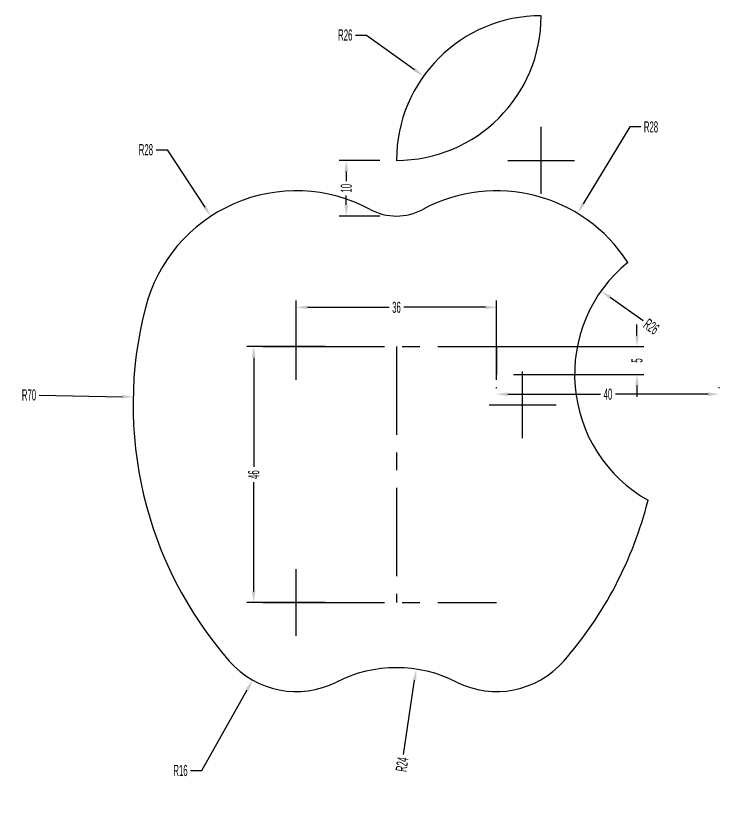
# Model space of a CAD drawing. Header units: millimetres. Extents: x 1568 to 31342, y 459 to 4403.
# Drawn here: x 7257.2 to 7383.6, y 2414.6 to 2555.8 of the extents above; entities that cross this region are included whole.
import ezdxf

# ---------------------------------------------------------------- set-up
doc = ezdxf.new("R2010")
doc.units = ezdxf.units.MM
doc.header["$LTSCALE"] = 0.5
doc.linetypes.add('CENTER', pattern=[50.8, 31.75, -6.35, 6.35, -6.35])
doc.layers.add('mid ponit', color=80, linetype='CENTER')
doc.styles.get("Standard").update_dxf_attribs({"font": 'arial.ttf', "width": 0.5})
doc.dimstyles.new('darshu', dxfattribs={"dimscale": 0, "dimtxt": 2, "dimasz": 2, "dimexe": 1.25, "dimexo": 3, "dimtad": 0, "dimtoh": 1, "dimdec": 1, "dimdsep": 46, "dimtxsty": 'Standard', "dimcen": 6, "dimclrd": 6, "dimclre": 6, "dimclrt": 6, "dimadec": 0, "dimazin": 0, "dimtfac": 1, "dimtdec": 1, "dimtofl": 0, "dimtmove": 0, "dimatfit": 3, "dimfxl": 1, "dimtfillclr": 256, "dimlwd": 25, "dimlwe": 25, "dimarcsym": 0})

# ---------------------------------------------------------------- blocks, each defined once
blk = doc.blocks.new('*D623')
at = {"color": 6, "linetype": 'Continuous', "lineweight": 25, "transparency": 16777216}
for p, q in [((7307.64, 2499.28), (7307.64, 2504.59)), ((7309.64, 2503.34), (7324.3, 2503.34)), ((7341.64, 2503.34), (7326.98, 2503.34)), ((7343.64, 2499.28), (7343.64, 2504.59))]:
    blk.add_line(p, q, dxfattribs=at)
at = {"color": 6, "transparency": 16777216}
for points in [[(7309.64, 2503.67), (7309.64, 2503.01), (7307.64, 2503.34)], [(7341.64, 2503.67), (7341.64, 2503.01), (7343.64, 2503.34)]]:
    blk.add_solid(points, dxfattribs=at)
at = {"layer": 'Defpoints', "color": 0, "transparency": 16777216}
for p in [(7343.64, 2503.34), (7307.64, 2496.28), (7343.64, 2496.28)]:
    blk.add_point(p, dxfattribs=at)
at = {"color": 6, "transparency": 16777216, "insert": (7325.64, 2503.34), "char_height": 2, "attachment_point": 5}
blk.add_mtext('36', dxfattribs=at)
blk = doc.blocks.new('*D616')
at = {"color": 6, "linetype": 'Continuous', "lineweight": 25, "transparency": 16777216}
blk.add_line((7369.96, 2500.93), (7364.03, 2505.11), dxfattribs=at)
at = {"color": 6, "transparency": 16777216}
blk.add_solid([(7364.22, 2505.39), (7363.83, 2504.84), (7362.39, 2506.27)], dxfattribs=at)
at = {"layer": 'Defpoints', "color": 0, "transparency": 16777216}
for p in [(7362.39, 2506.27), (7383.64, 2491.28)]:
    blk.add_point(p, dxfattribs=at)
at = {"color": 6, "transparency": 16777216, "insert": (7371.44, 2499.88), "char_height": 2, "attachment_point": 5, "rotation": 324.8187}
blk.add_mtext('R26', dxfattribs=at)
blk = doc.blocks.new('*D617')
at = {"color": 6, "linetype": 'Continuous', "lineweight": 25, "transparency": 16777216}
for p, q in [((7367.55, 2535.76), (7359.19, 2521.94)), ((7369.55, 2535.76), (7367.55, 2535.76))]:
    blk.add_line(p, q, dxfattribs=at)
at = {"color": 6, "lineweight": 25, "transparency": 16777216}
for p, q in [((7343.64, 2490.28), (7343.64, 2502.28)), ((7337.64, 2496.28), (7349.64, 2496.28))]:
    blk.add_line(p, q, dxfattribs=at)
at = {"color": 6, "transparency": 16777216}
blk.add_solid([(7358.9, 2522.12), (7359.47, 2521.77), (7358.15, 2520.23)], dxfattribs=at)
at = {"layer": 'Defpoints', "color": 0, "transparency": 16777216}
for p in [(7358.15, 2520.23), (7343.64, 2496.28)]:
    blk.add_point(p, dxfattribs=at)
at = {"color": 6, "transparency": 16777216, "insert": (7371.37, 2535.76), "char_height": 2, "attachment_point": 5}
blk.add_mtext('R28', dxfattribs=at)
blk = doc.blocks.new('*D618')
at = {"color": 6, "linetype": 'Continuous', "lineweight": 25, "transparency": 16777216}
for p, q in [((7318.26, 2552.27), (7320.26, 2552.27)), ((7320.26, 2552.27), (7328.89, 2546.07))]:
    blk.add_line(p, q, dxfattribs=at)
at = {"color": 6, "lineweight": 25, "transparency": 16777216}
for p, q in [((7351.64, 2523.75), (7351.64, 2535.75)), ((7345.64, 2529.75), (7357.64, 2529.75))]:
    blk.add_line(p, q, dxfattribs=at)
at = {"color": 6, "transparency": 16777216}
blk.add_solid([(7329.09, 2546.35), (7328.7, 2545.8), (7330.52, 2544.91)], dxfattribs=at)
at = {"layer": 'Defpoints', "color": 0, "transparency": 16777216}
for p in [(7330.52, 2544.91), (7351.64, 2529.75)]:
    blk.add_point(p, dxfattribs=at)
at = {"color": 6, "transparency": 16777216, "insert": (7316.44, 2552.27), "char_height": 2, "attachment_point": 5}
blk.add_mtext('R26', dxfattribs=at)
blk = doc.blocks.new('*D624')
at = {"color": 6, "linetype": 'Continuous', "lineweight": 25, "transparency": 16777216}
for p, q in [((7282.44, 2531.66), (7284.44, 2531.66)), ((7284.44, 2531.66), (7291.19, 2521.37))]:
    blk.add_line(p, q, dxfattribs=at)
at = {"color": 6, "lineweight": 25, "transparency": 16777216}
for p, q in [((7307.64, 2490.28), (7307.64, 2502.28)), ((7301.64, 2496.28), (7313.64, 2496.28))]:
    blk.add_line(p, q, dxfattribs=at)
at = {"color": 6, "transparency": 16777216}
blk.add_solid([(7291.47, 2521.55), (7290.91, 2521.19), (7292.29, 2519.7)], dxfattribs=at)
at = {"layer": 'Defpoints', "color": 0, "transparency": 16777216}
for p in [(7292.29, 2519.7), (7307.64, 2496.28)]:
    blk.add_point(p, dxfattribs=at)
at = {"color": 6, "transparency": 16777216, "insert": (7280.62, 2531.66), "char_height": 2, "attachment_point": 5}
blk.add_mtext('R28', dxfattribs=at)
blk = doc.blocks.new('*D619')
at = {"color": 6, "lineweight": 25, "transparency": 16777216}
for p, q in [((7348.31, 2479.81), (7348.31, 2491.81)), ((7342.31, 2485.81), (7354.31, 2485.81))]:
    blk.add_line(p, q, dxfattribs=at)
at = {"color": 6, "linetype": 'Continuous', "lineweight": 25, "transparency": 16777216}
blk.add_line((7261.43, 2487.58), (7276.33, 2487.28), dxfattribs=at)
at = {"color": 6, "transparency": 16777216}
blk.add_solid([(7276.34, 2487.61), (7276.32, 2486.94), (7278.33, 2487.24)], dxfattribs=at)
at = {"layer": 'Defpoints', "color": 0, "transparency": 16777216}
for p in [(7278.33, 2487.24), (7348.31, 2485.81)]:
    blk.add_point(p, dxfattribs=at)
at = {"color": 6, "transparency": 16777216, "insert": (7259.61, 2487.58), "char_height": 2, "attachment_point": 5}
blk.add_mtext('R70', dxfattribs=at)
blk = doc.blocks.new('*D620')
at = {"color": 6, "lineweight": 25, "transparency": 16777216}
for p, q in [((7307.64, 2444.28), (7307.64, 2456.28)), ((7301.64, 2450.28), (7313.64, 2450.28))]:
    blk.add_line(p, q, dxfattribs=at)
at = {"color": 6, "linetype": 'Continuous', "lineweight": 25, "transparency": 16777216}
for p, q in [((7290.65, 2420.09), (7298.82, 2434.6)), ((7288.65, 2420.09), (7290.65, 2420.09))]:
    blk.add_line(p, q, dxfattribs=at)
at = {"color": 6, "transparency": 16777216}
blk.add_solid([(7298.53, 2434.76), (7299.11, 2434.43), (7299.8, 2436.34)], dxfattribs=at)
at = {"layer": 'Defpoints', "color": 0, "transparency": 16777216}
for p in [(7307.64, 2450.28), (7299.8, 2436.34)]:
    blk.add_point(p, dxfattribs=at)
at = {"color": 6, "transparency": 16777216, "insert": (7286.83, 2420.09), "char_height": 2, "attachment_point": 5}
blk.add_mtext('R16', dxfattribs=at)
blk = doc.blocks.new('*D621')
at = {"color": 6, "linetype": 'Continuous', "lineweight": 25, "transparency": 16777216}
blk.add_line((7326.9, 2422.99), (7328.9, 2436.32), dxfattribs=at)
at = {"color": 6, "transparency": 16777216}
blk.add_solid([(7328.57, 2436.37), (7329.23, 2436.27), (7329.19, 2438.3)], dxfattribs=at)
at = {"layer": 'Defpoints', "color": 0, "transparency": 16777216}
for p in [(7329.19, 2438.3), (7325.64, 2414.56)]:
    blk.add_point(p, dxfattribs=at)
at = {"color": 6, "transparency": 16777216, "insert": (7326.63, 2421.19), "char_height": 2, "attachment_point": 5, "rotation": 81.4973}
blk.add_mtext('R24', dxfattribs=at)
blk = doc.blocks.new('*D625')
at = {"color": 6, "linetype": 'Continuous', "lineweight": 25, "transparency": 16777216}
for p, q in [((7312.83, 2496.28), (7298.74, 2496.28)), ((7299.99, 2494.28), (7299.99, 2474.65)), ((7299.99, 2452.28), (7299.99, 2471.92)), ((7312.83, 2450.28), (7298.74, 2450.28))]:
    blk.add_line(p, q, dxfattribs=at)
at = {"color": 6, "transparency": 16777216}
for points in [[(7299.65, 2494.28), (7300.32, 2494.28), (7299.99, 2496.28)], [(7299.65, 2452.28), (7300.32, 2452.28), (7299.99, 2450.28)]]:
    blk.add_solid(points, dxfattribs=at)
at = {"layer": 'Defpoints', "color": 0, "transparency": 16777216}
for p in [(7315.83, 2496.28), (7299.99, 2450.28), (7315.83, 2450.28)]:
    blk.add_point(p, dxfattribs=at)
at = {"color": 6, "transparency": 16777216, "insert": (7299.99, 2473.28), "char_height": 2, "attachment_point": 5, "rotation": 90}
blk.add_mtext('46', dxfattribs=at)
blk = doc.blocks.new('*D622')
at = {"color": 6, "linetype": 'Continuous', "lineweight": 25, "transparency": 16777216}
for p, q in [((7343.64, 2488.81), (7343.64, 2488.98)), ((7345.64, 2487.73), (7362.28, 2487.73)), ((7381.64, 2487.73), (7365, 2487.73)), ((7383.64, 2488.81), (7383.64, 2488.98))]:
    blk.add_line(p, q, dxfattribs=at)
at = {"color": 6, "transparency": 16777216}
for points in [[(7345.64, 2488.06), (7345.64, 2487.39), (7343.64, 2487.73)], [(7381.64, 2488.06), (7381.64, 2487.39), (7383.64, 2487.73)]]:
    blk.add_solid(points, dxfattribs=at)
at = {"layer": 'Defpoints', "color": 0, "transparency": 16777216}
for p in [(7383.64, 2487.73), (7343.64, 2485.81), (7383.64, 2485.81)]:
    blk.add_point(p, dxfattribs=at)
at = {"color": 6, "transparency": 16777216, "insert": (7363.64, 2487.73), "char_height": 2, "attachment_point": 5}
blk.add_mtext('40', dxfattribs=at)
blk = doc.blocks.new('*D626')
at = {"color": 6, "linetype": 'Continuous', "lineweight": 25, "transparency": 16777216}
for p, q in [((7368.85, 2498.28), (7368.85, 2500.28)), ((7346.64, 2496.28), (7370.1, 2496.28)), ((7346.64, 2491.28), (7370.1, 2491.28)), ((7368.85, 2489.28), (7368.85, 2487.28))]:
    blk.add_line(p, q, dxfattribs=at)
at = {"color": 6, "transparency": 16777216}
for points in [[(7368.52, 2498.28), (7369.18, 2498.28), (7368.85, 2496.28)], [(7368.52, 2489.28), (7369.18, 2489.28), (7368.85, 2491.28)]]:
    blk.add_solid(points, dxfattribs=at)
at = {"layer": 'Defpoints', "color": 0, "transparency": 16777216}
for p in [(7343.64, 2496.28), (7343.64, 2491.28), (7368.85, 2491.28)]:
    blk.add_point(p, dxfattribs=at)
at = {"color": 6, "transparency": 16777216, "insert": (7368.85, 2493.78), "char_height": 2, "attachment_point": 5, "rotation": 90}
blk.add_mtext('5', dxfattribs=at)
blk = doc.blocks.new('*D627')
at = {"color": 6, "linetype": 'Continuous', "lineweight": 25, "transparency": 16777216}
for p, q in [((7322.64, 2529.75), (7315.37, 2529.75)), ((7316.62, 2527.75), (7316.62, 2526.04)), ((7316.62, 2521.75), (7316.62, 2523.46)), ((7322.64, 2519.75), (7315.37, 2519.75))]:
    blk.add_line(p, q, dxfattribs=at)
at = {"color": 6, "transparency": 16777216}
for points in [[(7316.29, 2527.75), (7316.96, 2527.75), (7316.62, 2529.75)], [(7316.29, 2521.75), (7316.96, 2521.75), (7316.62, 2519.75)]]:
    blk.add_solid(points, dxfattribs=at)
at = {"layer": 'Defpoints', "color": 0, "transparency": 16777216}
for p in [(7325.64, 2529.75), (7316.62, 2519.75), (7325.64, 2519.75)]:
    blk.add_point(p, dxfattribs=at)
at = {"color": 6, "transparency": 16777216, "insert": (7316.62, 2524.75), "char_height": 2, "attachment_point": 5, "rotation": 90}
blk.add_mtext('10', dxfattribs=at)

msp = doc.modelspace()

# ---------------------------------------------------------------- linework, layer by layer
msp.add_line((7343.643, 2496.285), (7343.643, 2491.285))
for centre, radius, start, end in [((7325.643, 2555.751), 26, 270, 0), ((7351.643, 2529.751), 26, 90, 180), ((7307.643, 2496.285), 28, 61.72629, 165.55311), ((7343.643, 2496.285), 28, 32.7284, 118.27371), ((7325.643, 2529.751), 10, 241.72629, 298.27371), ((7383.643, 2491.285), 26, 129.23538, 240.49434), ((7348.315, 2485.807), 70, 165.55311, 221.13306), ((7302.971, 2485.807), 70, 318.86694, 345.8184), ((7307.643, 2450.285), 16, 221.13306, 296.74368), ((7343.643, 2450.285), 16, 243.25632, 318.86694), ((7325.643, 2414.564), 24, 63.25632, 116.74368)]:
    msp.add_arc(centre, radius, start, end)
at = {"layer": 'mid ponit'}
for p, q in [((7307.643, 2496.285), (7343.643, 2496.285)), ((7325.643, 2496.285), (7325.643, 2450.285)), ((7307.643, 2450.285), (7343.643, 2450.285))]:
    msp.add_line(p, q, dxfattribs=at)

# ---------------------------------------------------------------- dimensions: what is measured, and where the dimension line sits
for center, mpoint, picture, middle in [((7351.643, 2529.751), (7330.518, 2544.909), '*D618', (7316.44, 2552.27)), ((7343.643, 2496.285), (7358.15, 2520.234), '*D617', (7371.372, 2535.755)), ((7307.643, 2496.285), (7292.286, 2519.698), '*D624', (7280.616, 2531.663)), ((7383.643, 2491.285), (7362.392, 2506.265), '*D616', (7371.444, 2499.884)), ((7348.315, 2485.807), (7278.329, 2487.236), '*D619', (7261.426, 2487.581)), ((7307.643, 2450.285), (7299.797, 2436.34), '*D620', (7286.832, 2420.086)), ((7325.643, 2414.564), (7329.191, 2438.3), '*D621', (7326.634, 2421.192))]:
    dim = msp.add_radius_dim(center=center, mpoint=mpoint, dimstyle='darshu', override={"dimscale": 1})
    dim.commit()
    dim.dimension.update_dxf_attribs({"geometry": picture, "text_midpoint": middle, "dimtype": 164})
for base, p1, p2, picture, middle in [((7316.624, 2519.751), (7325.643, 2529.751), (7325.643, 2519.751), '*D627', (7316.624, 2524.751)), ((7368.85, 2491.285), (7343.643, 2496.285), (7343.643, 2491.285), '*D626', (7368.85, 2493.785)), ((7299.987, 2450.285), (7315.825, 2496.285), (7315.825, 2450.285), '*D625', (7299.987, 2473.285))]:
    dim = msp.add_linear_dim(base=base, p1=p1, p2=p2, angle=90, dimstyle='darshu', override={"dimscale": 1})
    dim.commit()
    dim.dimension.update_dxf_attribs({"geometry": picture, "text_midpoint": middle})
dim = msp.add_linear_dim(base=(7343.643, 2503.342), p1=(7307.643, 2496.285), p2=(7343.643, 2496.285), dimstyle='darshu', override={"dimscale": 1})
dim.commit()
dim.dimension.update_dxf_attribs({"geometry": '*D623', "text_midpoint": (7325.643, 2503.342)})
dim = msp.add_linear_dim(base=(7383.643, 2487.726), p1=(7343.643, 2485.807), p2=(7383.643, 2485.807), dimstyle='darshu', override={"dimscale": 1})
dim.commit()
dim.dimension.update_dxf_attribs({"geometry": '*D622', "text_midpoint": (7363.643, 2487.726), "dimtype": 160})

doc.saveas('drawing.dxf')
